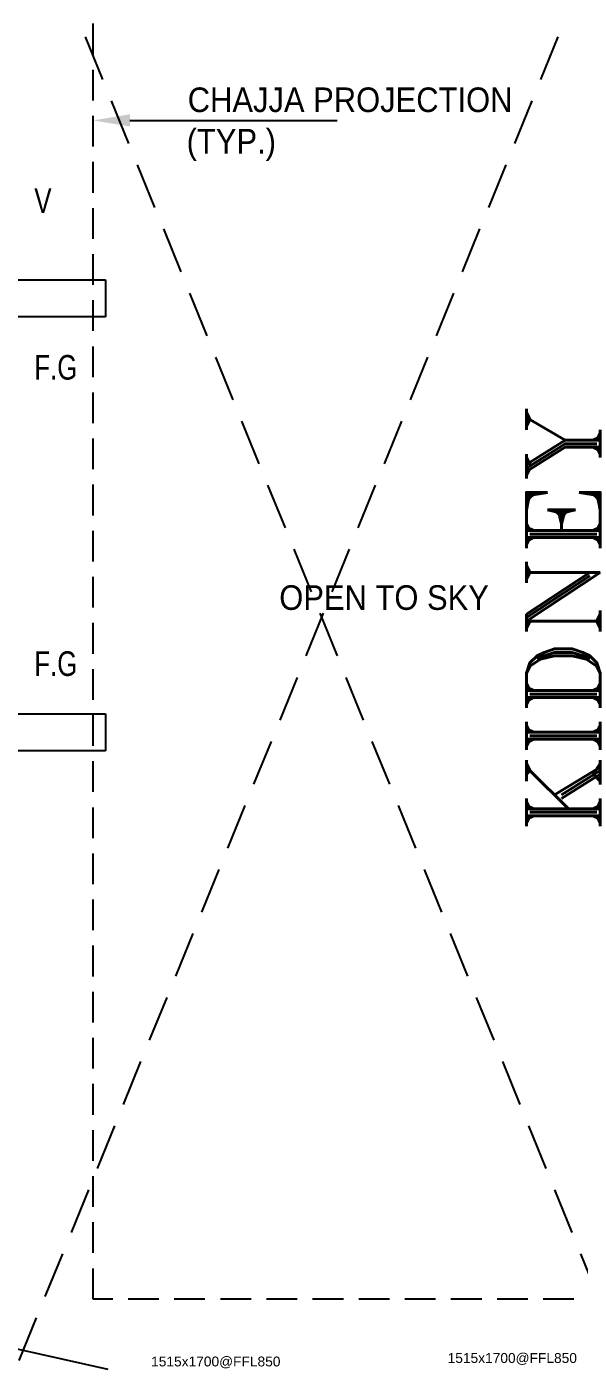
# Model space of a CAD drawing. Extents: x 11369658 to 11598203, y -3946797 to -3787209.
# Drawn here: x 11404104 to 11408594, y -3901166 to -3890248 of the extents above; entities that cross this region are included whole.
import ezdxf

# ---------------------------------------------------------------- set-up
doc = ezdxf.new("R2010")
doc.units = 0
doc.header["$MEASUREMENT"] = 0
doc.linetypes.add('DASHED', pattern=[0.75, 0.5, -0.25])
doc.linetypes.add('DASHED2', pattern=[0.375, 0.25, -0.125])
doc.layers.get('0').update_dxf_attribs({"linetype": 'CONTINUOUS'})
doc.layers.add('0 Room description', color=210, linetype='CONTINUOUS', lineweight=5)
doc.styles.add('ARIAL', font='arial.ttf', dxfattribs={"width": 0.75})
doc.styles.add('ROMANT', font='romant.shx')
doc.styles.get("Standard").update_dxf_attribs({"font": 'arial.ttf'})

msp = doc.modelspace()

# ---------------------------------------------------------------- linework, layer by layer
at = {"color": 8, "linetype": 'DASHED2', "lineweight": 25, "ltscale": 1500}
for p, q in [((11404042.5, -3901096.4), (11408962.5, -3889006.4)), ((11408962.5, -3901096.4), (11404042.5, -3889006.4))]:
    msp.add_line(p, q, dxfattribs=at)
at = {"color": 8, "linetype": 'DASHED', "lineweight": 25, "ltscale": 500}
for p, q in [((11404642.5, -3900596.4), (11404642.5, -3889506.4)), ((11409302.5, -3900596.4), (11404642.5, -3900596.4))]:
    msp.add_line(p, q, dxfattribs=at)
at = {"color": 8, "lineweight": 25, "ltscale": 500}
msp.add_line((11404942.5, -3891008.7), (11406627.2, -3891008.7), dxfattribs=at)
at = {"color": 8, "lineweight": 25}
for p, q in [((11403842.5, -3892306.4), (11404742.5, -3892306.4)), ((11404742.5, -3892306.4), (11404742.5, -3892606.4)), ((11404742.5, -3892606.4), (11403842.5, -3892606.4)), ((11403842.5, -3895836.4), (11404742.5, -3895836.4)), ((11404742.5, -3895836.4), (11404742.5, -3896136.4)), ((11404742.5, -3896136.4), (11403842.5, -3896136.4)), ((11398042.5, -3899666.4), (11404762.5, -3901166.4))]:
    msp.add_line(p, q, dxfattribs=at)
at = {"color": 8, "ltscale": 500}
msp.add_solid([(11404942.5, -3891058.7), (11404642.5, -3891008.7), (11404942.5, -3890958.7)], dxfattribs=at)

# ---------------------------------------------------------------- texts
at = {"color": 8, "lineweight": 20, "width": 0.9}
for s, p in [('CHAJJA PROJECTION ', (11405412.1, -3890940.7)), ('(TYP.)', (11405403.4, -3891278)), ('OPEN TO SKY', (11406156.3, -3894990.1))]:
    msp.add_text(s, height=200, dxfattribs=at).set_placement(p)
at = {"color": 8, "lineweight": 20, "style": 'ARIAL', "width": 0.75}
for s, p in [('V', (11404165.3, -3891762.3)), ('F.G', (11404165.3, -3893117)), ('F.G', (11404165.3, -3895527.3))]:
    msp.add_text(s, height=200, dxfattribs=at).set_placement(p)
at = {"color": 8, "lineweight": 20, "style": 'ROMANT', "width": 1.1}
msp.add_text('KIDNEY', height=600, rotation=90, dxfattribs=at).set_placement((11408766.2, -3896806.5))

# ---------------------------------------------------------------- next in the draw order: texts
at = {"layer": '0 Room description', "char_height": 80, "width": 612.193, "attachment_point": 7, "bg_fill": 2}
for insert in [(11405114.5, -3901160.1), (11407525.1, -3901131.7)]:
    msp.add_mtext('1515x1700@FFL850', dxfattribs=dict(at, insert=insert))

doc.saveas('drawing.dxf')
